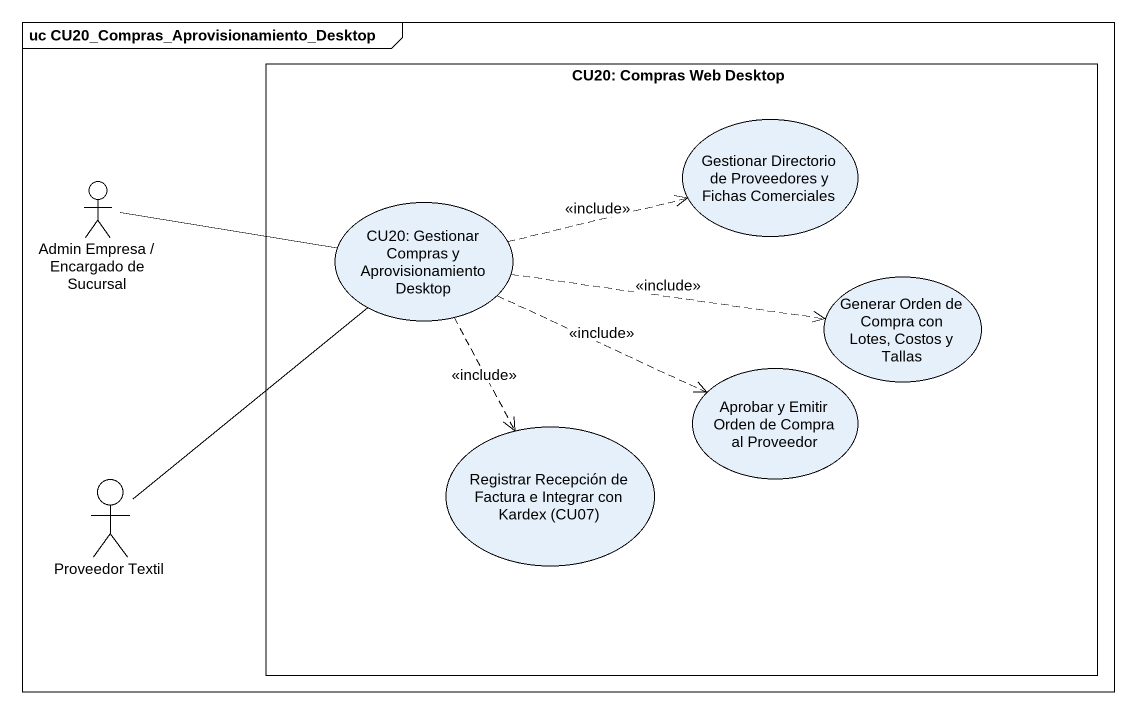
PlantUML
@startuml
mainframe uc CU20_Compras_Aprovisionamiento_Desktop
rectangle "CU20: Compras Web Desktop" as CU20_Compras_Web_Desktop {
  usecase "Gestionar Directorio de Proveedores y Fichas Comerciales" as Gestionar_Directorio_de
  usecase "CU20: Gestionar Compras y Aprovisionamiento Desktop" as CU20_Gestionar_Compras_y
  usecase "Generar Orden de Compra con Lotes, Costos y Tallas" as Generar_Orden_de_Compra_con
  usecase "Aprobar y Emitir Orden de Compra al Proveedor" as Aprobar_y_Emitir_Orden_de
  usecase "Registrar Recepción de Factura e Integrar con Kardex (CU07)" as Registrar_Recepción_de
}
actor "Admin Empresa / Encargado de Sucursal" as Admin_Empresa_Encargado_de
actor "Proveedor Textil" as Proveedor_Textil
Admin_Empresa_Encargado_de -right- CU20_Gestionar_Compras_y
CU20_Gestionar_Compras_y .right.> Gestionar_Directorio_de : <<include>>
CU20_Gestionar_Compras_y .right.> Generar_Orden_de_Compra_con : <<include>>
CU20_Gestionar_Compras_y .right.> Aprobar_y_Emitir_Orden_de : <<include>>
CU20_Gestionar_Compras_y ..> Registrar_Recepción_de : <<include>>
CU20_Gestionar_Compras_y -- Proveedor_Textil
CU20_Gestionar_Compras_y -- Proveedor_Textil
@enduml
